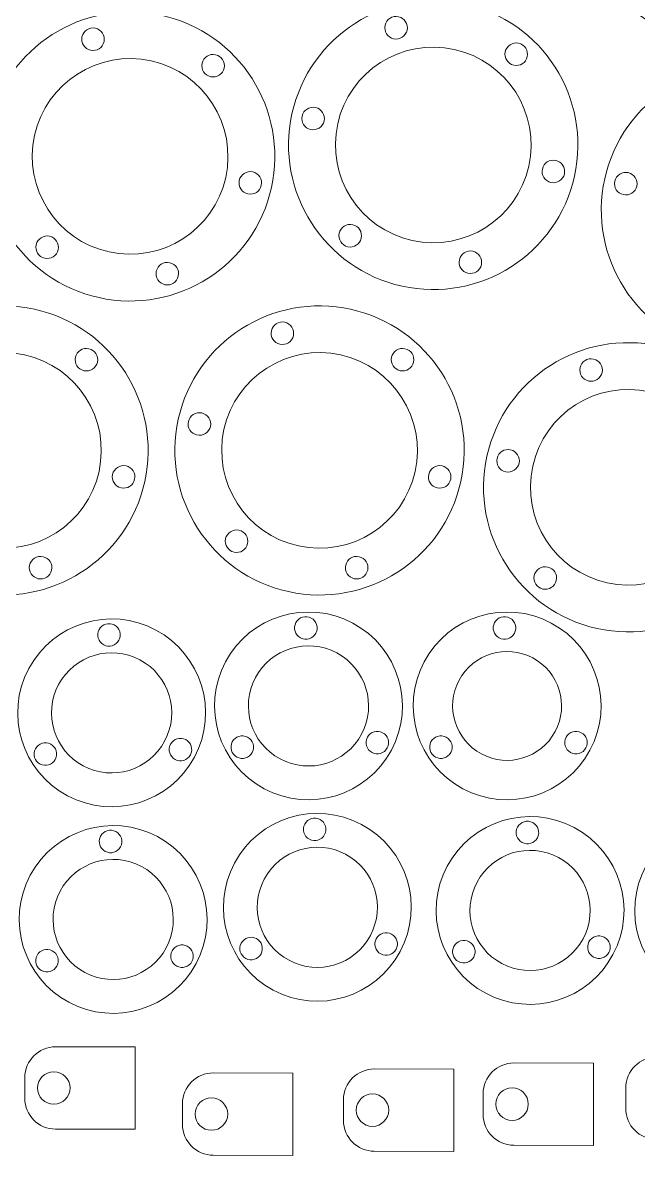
# Model space of a CAD drawing. Header units: millimetres. Extents: x -827 to 468, y -1652 to 1182.
# Drawn here: x -362.6 to -198.7, y -273.6 to 28 of the extents above; entities that cross this region are included whole.
import ezdxf

# ---------------------------------------------------------------- set-up
doc = ezdxf.new("R2010")
doc.units = ezdxf.units.MM
doc.header["$MEASUREMENT"] = 0
doc.layers.add('layer 1', color=7, linetype='Continuous')

msp = doc.modelspace()

# ---------------------------------------------------------------- linework, layer by layer
at = {"layer": 'layer 1', "color": 20, "lineweight": 20}
msp.add_open_spline([(108.1502, 204.8855), (112.9744, 204.0399), (117.1945, 201.7782), (120.4591, 198.603), (120.4591, 198.603), (124.1073, 195.0546), (129.5931, 196.5891), (132.7406, 199.2505), (132.7406, 199.2505), (135.9165, 201.936), (137.4535, 205.2047), (132.9721, 210.3693), (132.9721, 210.3693), (127.7232, 216.4186), (120.8748, 219.7215), (112.5802, 221.1534), (112.5802, 221.1534), (112.0428, 221.2462), (111.3683, 221.2943), (110.8044, 221.3218), (110.8044, 221.3218), (110.8044, 221.3218), (39.4793, 224.7882), (39.4793, 224.7882), (39.4793, 224.7882), (39.4793, 224.7882), (8.3354, 217.546), (8.3354, 217.546), (8.3354, 217.546), (8.3354, 217.546), (-23.1665, 218.1376), (-23.1665, 218.1376), (-23.1665, 218.1376), (-31.2724, 208.3904), (-30.0578, 178.2407), (-29.7453, 170.6578), (-29.7453, 170.6578), (-27.7313, 121.7825), (-52.5495, 68.3071), (-107.1153, 66.0431), (-107.1153, 66.0431), (-113.9093, 65.7613), (-146.5348, 64.4901), (-153.6885, 65.1336), (-153.6885, 65.1336), (-182.1094, 67.6905), (-205.0652, 91.0378), (-214.84, 119.0054), (-214.84, 119.0054), (-217.7587, 127.3567), (-219.5023, 136.12), (-219.8651, 144.8648), (-219.8651, 144.8648), (-220.2871, 155.0341), (-221.418, 170.1049), (-222.8444, 182.7558), (-222.8444, 182.7558), (-223.9504, 192.5668), (-224.9189, 200.0917), (-227.8808, 208.0324), (-227.8808, 208.0324), (-230.6014, 215.3263), (-234.3359, 221.2116), (-239.5075, 224.5498), (-239.5075, 224.5498), (-239.5075, 224.5498), (-292.5192, 226.9323), (-292.5192, 226.9323), (-292.5192, 226.9323), (-292.5192, 226.9323), (-292.3887, 229.8633), (-292.3887, 229.8633), (-292.3887, 229.8633), (-292.3887, 229.8633), (-305.0887, 230.5506), (-305.0887, 230.5506), (-305.0887, 230.5506), (-311.9011, 230.9192), (-322.6283, 232.378), (-334.1747, 232.0192), (-334.1747, 232.0192), (-334.1747, 232.0192), (-334.1815, 232.0174), (-334.1815, 232.0174), (-334.1815, 232.0174), (-343.6199, 231.8856), (-352.5797, 226.3891), (-356.6789, 217.2023), (-356.6789, 217.2023), (-357.2882, 215.8366), (-357.7648, 214.4453), (-358.1147, 213.043), (-358.1147, 213.043), (-358.1708, 212.8439), (-358.2203, 212.6368), (-358.2623, 212.4201), (-358.2623, 212.4201), (-358.2623, 212.4201), (-358.2634, 212.414), (-358.2634, 212.414), (-358.2634, 212.414), (-358.5401, 211.1677), (-358.7177, 209.9144), (-358.8002, 208.664), (-358.8002, 208.664), (-360.924, 187.2712), (-349.4373, 159.7583), (-363.8552, 147.1119), (-363.8552, 147.1119), (-363.8552, 147.1119), (-365.0964, 146.0965), (-365.0964, 146.0965), (-365.0964, 146.0965), (-365.0964, 146.0965), (-404.4588, 110.1724), (-404.4588, 110.1724), (-404.4588, 110.1724), (-410.0218, 105.6351), (-419.9582, 105.3357), (-431.9793, 104.0606), (-431.9793, 104.0606), (-450.3509, 102.1118), (-496.5233, 100.6426), (-507.3167, 100.3379), (-507.3167, 100.3379), (-507.3167, 100.3379), (-571.2589, 98.5069), (-571.2589, 98.5069), (-571.2589, 98.5069), (-574.538, 98.4112), (-578.034, 97.9195), (-581.8472, 96.8748), (-581.8472, 96.8748), (-581.8472, 96.8748), (-596.7667, 92.3908), (-596.7667, 92.3908), (-596.7667, 92.3908), (-596.7667, 92.3908), (-618.1668, 89.3005), (-618.1668, 89.3005), (-618.1668, 89.3005), (-619.755, 88.9302), (-621.2723, 88.6729), (-622.7392, 88.1458), (-622.7392, 88.1458), (-627.8869, 86.2956), (-631.744, 83.4376), (-634.723, 79.3291), (-634.723, 79.3291), (-637.7183, 75.1981), (-639.8211, 69.8028), (-639.5406, 63.0443), (-639.5406, 63.0443), (-639.2317, 55.5972), (-635.1464, 48.0491), (-628.478, 43.7306), (-628.478, 43.7306), (-625.8671, 42.0399), (-622.3651, 40.5349), (-619.1146, 39.9234), (-619.1146, 39.9234), (-616.356, 39.4045), (-613.8469, 39.2889), (-611.0711, 39.7597), (-611.0711, 39.7597), (-601.1747, 40.9713), (-591.2163, 34.6305), (-582.5706, 28.4756), (-582.5706, 28.4756), (-577.5729, 24.9177), (-573.9003, 20.4579), (-570.045, 18.5189), (-570.045, 18.5189), (-568.4141, 17.6986), (-566.0221, 18.1204), (-564.6631, 17.9704), (-564.6631, 17.9704), (-564.6631, 17.9704), (-506.0511, 20.4042), (-506.0511, 20.4042), (-506.0511, 20.4042), (-502.8283, 20.6652), (-500.0811, 21.4146), (-497.7546, 24.6233), (-497.7546, 24.6233), (-497.7546, 24.6233), (-494.716, 28.2754), (-494.716, 28.2754), (-494.716, 28.2754), (-492.1934, 31.3354), (-489.1708, 32.0999), (-485.7535, 32.2171), (-485.7535, 32.2171), (-485.7535, 32.2171), (-484.8618, 32.2541), (-484.8618, 32.2541), (-484.8618, 32.2541), (-484.8618, 32.2541), (-484.9749, 34.9803), (-484.9749, 34.9803), (-484.9749, 34.9803), (-484.9749, 34.9803), (-464.9921, 35.8094), (-464.9921, 35.8094), (-464.9921, 35.8094), (-464.9921, 35.8094), (-464.879, 33.0839), (-464.879, 33.0839), (-464.879, 33.0839), (-464.879, 33.0839), (-429.9091, 34.5361), (-429.9091, 34.5361), (-429.9091, 34.5361), (-429.9091, 34.5361), (-430.0222, 37.2603), (-430.0222, 37.2603), (-430.0222, 37.2603), (-430.0222, 37.2603), (-410.0394, 38.0894), (-410.0394, 38.0894), (-410.0394, 38.0894), (-410.0394, 38.0894), (-409.9264, 35.3659), (-409.9264, 35.3659), (-409.9264, 35.3659), (-409.9264, 35.3659), (-408.5463, 35.4231), (-408.5463, 35.4231), (-408.5463, 35.4231), (-408.5463, 35.4231), (-386.0679, 36.3868), (-386.0679, 36.3868), (-386.0679, 36.3868), (-383.9508, 36.4677), (-382.0659, 37.2668), (-380.4551, 38.9156), (-380.4551, 38.9156), (-380.4551, 38.9156), (-340.83, 79.7773), (-340.83, 79.7773), (-340.83, 79.7773), (-336.4807, 83.9626), (-333.6498, 87.7663), (-327.1608, 87.9771), (-327.1608, 87.9771), (-327.1608, 87.9771), (-292.7669, 89.4041), (-292.7669, 89.4041), (-292.7669, 89.4041), (-289.3707, 89.659), (-283.6791, 88.8603), (-277.9563, 84.9186), (-277.9563, 84.9186), (-277.9563, 84.9186), (-185.9412, 21.5381), (-185.9412, 21.5381), (-185.9412, 21.5381), (-185.9412, 21.5381), (-184.6544, 21.5961), (-184.6544, 21.5961), (-184.6544, 21.5961), (-184.6544, 21.5961), (-184.7817, 24.6638), (-184.7817, 24.6638), (-184.7817, 24.6638), (-184.7817, 24.6638), (-164.7989, 25.4929), (-164.7989, 25.4929), (-164.7989, 25.4929), (-164.7989, 25.4929), (-164.6745, 22.4967), (-164.6745, 22.4967), (-164.6745, 22.4967), (-164.6745, 22.4967), (-129.7098, 24.0728), (-129.7098, 24.0728), (-129.7098, 24.0728), (-129.7098, 24.0728), (-129.8289, 26.9438), (-129.8289, 26.9438), (-129.8289, 26.9438), (-129.8289, 26.9438), (-109.8461, 27.7729), (-109.8461, 27.7729), (-109.8461, 27.7729), (-109.8461, 27.7729), (-109.73, 24.9734), (-109.73, 24.9734), (-109.73, 24.9734), (-109.73, 24.9734), (-69.3175, 27.3105), (-69.3175, 27.3105), (-69.3175, 27.3105), (-63.9083, 27.5955), (-56.573, 30.142), (-52.9687, 33.8098), (-52.9687, 33.8098), (-27.8924, 59.3269), (-30.6069, 76.9535), (-16.0458, 89.77), (-16.0458, 89.77), (14.7435, 116.8705), (30.814, 102.037), (88.4737, 130.8253), (88.4737, 130.8253), (96.5182, 135.2102), (109.1877, 139.124), (117.5505, 145.1598), (117.5505, 145.1598), (122.125, 148.4614), (128.6562, 149.8544), (124.6733, 156.7633), (124.6733, 156.7633), (122.6104, 160.3413), (120.2821, 163.2456), (113.6737, 160.287), (113.6737, 160.287), (109.5418, 158.437), (104.8318, 157.7587), (100.0366, 158.5992), (100.0366, 158.5992), (87.255, 160.8396), (78.7097, 173.0176), (80.9502, 185.7991), (80.9502, 185.7991), (83.1907, 198.5808), (95.3686, 207.126), (108.1502, 204.8855)], degree=3, knots=[0, 0, 0, 0, 0.01204819, 0.01204819, 0.01204819, 0.01204819, 0.02409639, 0.02409639, 0.02409639, 0.02409639, 0.03614458, 0.03614458, 0.03614458, 0.03614458, 0.04819277, 0.04819277, 0.04819277, 0.04819277, 0.06024096, 0.06024096, 0.06024096, 0.06024096, 0.07228916, 0.07228916, 0.07228916, 0.07228916, 0.08433735, 0.08433735, 0.08433735, 0.08433735, 0.09638554, 0.09638554, 0.09638554, 0.09638554, 0.10843373, 0.10843373, 0.10843373, 0.10843373, 0.12048193, 0.12048193, 0.12048193, 0.12048193, 0.13253012, 0.13253012, 0.13253012, 0.13253012, 0.14457831, 0.14457831, 0.14457831, 0.14457831, 0.15662651, 0.15662651, 0.15662651, 0.15662651, 0.1686747, 0.1686747, 0.1686747, 0.1686747, 0.18072289, 0.18072289, 0.18072289, 0.18072289, 0.19277108, 0.19277108, 0.19277108, 0.19277108, 0.20481928, 0.20481928, 0.20481928, 0.20481928, 0.21686747, 0.21686747, 0.21686747, 0.21686747, 0.22891566, 0.22891566, 0.22891566, 0.22891566, 0.24096386, 0.24096386, 0.24096386, 0.24096386, 0.25301205, 0.25301205, 0.25301205, 0.25301205, 0.26506024, 0.26506024, 0.26506024, 0.26506024, 0.27710843, 0.27710843, 0.27710843, 0.27710843, 0.28915663, 0.28915663, 0.28915663, 0.28915663, 0.30120482, 0.30120482, 0.30120482, 0.30120482, 0.31325301, 0.31325301, 0.31325301, 0.31325301, 0.3253012, 0.3253012, 0.3253012, 0.3253012, 0.3373494, 0.3373494, 0.3373494, 0.3373494, 0.34939759, 0.34939759, 0.34939759, 0.34939759, 0.36144578, 0.36144578, 0.36144578, 0.36144578, 0.37349398, 0.37349398, 0.37349398, 0.37349398, 0.38554217, 0.38554217, 0.38554217, 0.38554217, 0.39759036, 0.39759036, 0.39759036, 0.39759036, 0.40963855, 0.40963855, 0.40963855, 0.40963855, 0.42168675, 0.42168675, 0.42168675, 0.42168675, 0.43373494, 0.43373494, 0.43373494, 0.43373494, 0.44578313, 0.44578313, 0.44578313, 0.44578313, 0.45783133, 0.45783133, 0.45783133, 0.45783133, 0.46987952, 0.46987952, 0.46987952, 0.46987952, 0.48192771, 0.48192771, 0.48192771, 0.48192771, 0.4939759, 0.4939759, 0.4939759, 0.4939759, 0.5060241, 0.5060241, 0.5060241, 0.5060241, 0.51807229, 0.51807229, 0.51807229, 0.51807229, 0.53012048, 0.53012048, 0.53012048, 0.53012048, 0.54216867, 0.54216867, 0.54216867, 0.54216867, 0.55421687, 0.55421687, 0.55421687, 0.55421687, 0.56626506, 0.56626506, 0.56626506, 0.56626506, 0.57831325, 0.57831325, 0.57831325, 0.57831325, 0.59036145, 0.59036145, 0.59036145, 0.59036145, 0.60240964, 0.60240964, 0.60240964, 0.60240964, 0.61445783, 0.61445783, 0.61445783, 0.61445783, 0.62650602, 0.62650602, 0.62650602, 0.62650602, 0.63855422, 0.63855422, 0.63855422, 0.63855422, 0.65060241, 0.65060241, 0.65060241, 0.65060241, 0.6626506, 0.6626506, 0.6626506, 0.6626506, 0.6746988, 0.6746988, 0.6746988, 0.6746988, 0.68674699, 0.68674699, 0.68674699, 0.68674699, 0.69879518, 0.69879518, 0.69879518, 0.69879518, 0.71084337, 0.71084337, 0.71084337, 0.71084337, 0.72289157, 0.72289157, 0.72289157, 0.72289157, 0.73493976, 0.73493976, 0.73493976, 0.73493976, 0.74698795, 0.74698795, 0.74698795, 0.74698795, 0.75903614, 0.75903614, 0.75903614, 0.75903614, 0.77108434, 0.77108434, 0.77108434, 0.77108434, 0.78313253, 0.78313253, 0.78313253, 0.78313253, 0.79518072, 0.79518072, 0.79518072, 0.79518072, 0.80722892, 0.80722892, 0.80722892, 0.80722892, 0.81927711, 0.81927711, 0.81927711, 0.81927711, 0.8313253, 0.8313253, 0.8313253, 0.8313253, 0.84337349, 0.84337349, 0.84337349, 0.84337349, 0.85542169, 0.85542169, 0.85542169, 0.85542169, 0.86746988, 0.86746988, 0.86746988, 0.86746988, 0.87951807, 0.87951807, 0.87951807, 0.87951807, 0.89156627, 0.89156627, 0.89156627, 0.89156627, 0.90361446, 0.90361446, 0.90361446, 0.90361446, 0.91566265, 0.91566265, 0.91566265, 0.91566265, 0.92771084, 0.92771084, 0.92771084, 0.92771084, 0.93975904, 0.93975904, 0.93975904, 0.93975904, 0.95180723, 0.95180723, 0.95180723, 0.95180723, 0.96385542, 0.96385542, 0.96385542, 0.96385542, 0.97590361, 0.97590361, 0.97590361, 0.97590361, 1, 1, 1, 1], dxfattribs=at)
at = {"layer": 'layer 1', "color": 242, "lineweight": 20}
for points in [[(-244.9765, 33.0686), (-224.2117, 28.4931), (-211.0877, 7.9506), (-215.6633, -12.8142), (-215.6633, -12.8142), (-220.2388, -33.579), (-240.7813, -46.703), (-261.5461, -42.1274), (-261.5461, -42.1274), (-282.3109, -37.5519), (-295.4349, -17.0094), (-290.8593, 3.7554), (-290.8593, 3.7554), (-286.2838, 24.5202), (-265.7413, 37.6442), (-244.9765, 33.0686)], [(-325.6551, 30.0144), (-304.8903, 25.4389), (-291.7663, 4.8964), (-296.3419, -15.8684), (-296.3419, -15.8684), (-300.9174, -36.6332), (-321.4599, -49.7572), (-342.2247, -45.1816), (-342.2247, -45.1816), (-362.9895, -40.6061), (-376.1135, -20.0636), (-371.5379, 0.7012), (-371.5379, 0.7012), (-366.9624, 21.466), (-346.4199, 34.59), (-325.6551, 30.0144)], [(-262.5036, 29.6191), (-260.8857, 29.2625), (-259.863, 27.6618), (-260.2195, 26.0438), (-260.2195, 26.0438), (-260.576, 24.4258), (-262.1768, 23.4031), (-263.7948, 23.7596), (-263.7948, 23.7596), (-265.4128, 24.1162), (-266.4354, 25.7169), (-266.0789, 27.3349), (-266.0789, 27.3349), (-265.7224, 28.9529), (-264.1216, 29.9756), (-262.5036, 29.6191)], [(-343.1822, 26.5649), (-341.5643, 26.2083), (-340.5416, 24.6076), (-340.8981, 22.9896), (-340.8981, 22.9896), (-341.2546, 21.3716), (-342.8554, 20.3489), (-344.4734, 20.7054), (-344.4734, 20.7054), (-346.0914, 21.062), (-347.114, 22.6627), (-346.7575, 24.2807), (-346.7575, 24.2807), (-346.401, 25.8987), (-344.8002, 26.9214), (-343.1822, 26.5649)], [(-247.6569, 20.9048), (-233.61, 17.8095), (-224.7318, 3.9131), (-227.8271, -10.1338), (-227.8271, -10.1338), (-230.9224, -24.1807), (-244.8188, -33.0589), (-258.8657, -29.9636), (-258.8657, -29.9636), (-272.9126, -26.8683), (-281.7908, -12.9719), (-278.6955, 1.075), (-278.6955, 1.075), (-275.6002, 15.1219), (-261.7038, 24.0001), (-247.6569, 20.9048)], [(-230.5225, 22.572), (-228.9045, 22.2154), (-227.8818, 20.6147), (-228.2383, 18.9967), (-228.2383, 18.9967), (-228.5948, 17.3787), (-230.1956, 16.356), (-231.8136, 16.7125), (-231.8136, 16.7125), (-233.4316, 17.0691), (-234.4543, 18.6698), (-234.0977, 20.2878), (-234.0977, 20.2878), (-233.7412, 21.9058), (-232.1404, 22.9285), (-230.5225, 22.572)], [(-328.3355, 17.8506), (-314.2886, 14.7553), (-305.4104, 0.8589), (-308.5057, -13.188), (-308.5057, -13.188), (-311.601, -27.2349), (-325.4974, -36.1131), (-339.5443, -33.0178), (-339.5443, -33.0178), (-353.5912, -29.9225), (-362.4694, -16.0261), (-359.3741, -1.9792), (-359.3741, -1.9792), (-356.2788, 12.0677), (-342.3824, 20.9459), (-328.3355, 17.8506)], [(-311.2011, 19.5178), (-309.5831, 19.1612), (-308.5604, 17.5605), (-308.9169, 15.9425), (-308.9169, 15.9425), (-309.2734, 14.3245), (-310.8742, 13.3018), (-312.4922, 13.6583), (-312.4922, 13.6583), (-314.1102, 14.0149), (-315.1329, 15.6156), (-314.7763, 17.2336), (-314.7763, 17.2336), (-314.4198, 18.8516), (-312.819, 19.8743), (-311.2011, 19.5178)], [(-161.7367, 15.7269), (-140.9719, 11.1514), (-127.8479, -9.3911), (-132.4235, -30.1559), (-132.4235, -30.1559), (-136.999, -50.9207), (-157.5415, -64.0447), (-178.3063, -59.4691), (-178.3063, -59.4691), (-199.0711, -54.8936), (-212.1951, -34.3511), (-207.6195, -13.5863), (-207.6195, -13.5863), (-203.044, 7.1785), (-182.5015, 20.3025), (-161.7367, 15.7269)], [(-284.5948, 5.447), (-282.9768, 5.0904), (-281.9541, 3.4897), (-282.3106, 1.8717), (-282.3106, 1.8717), (-282.6671, 0.2537), (-284.2679, -0.769), (-285.8859, -0.4125), (-285.8859, -0.4125), (-287.5039, -0.056), (-288.5266, 1.5448), (-288.17, 3.1628), (-288.17, 3.1628), (-287.8135, 4.7808), (-286.2127, 5.8035), (-284.5948, 5.447)], [(-220.6367, -8.6463), (-219.0187, -9.0028), (-217.996, -10.6036), (-218.3526, -12.2216), (-218.3526, -12.2216), (-218.7091, -13.8396), (-220.3099, -14.8623), (-221.9278, -14.5058), (-221.9278, -14.5058), (-223.5458, -14.1492), (-224.5685, -12.5485), (-224.212, -10.9305), (-224.212, -10.9305), (-223.8555, -9.3125), (-222.2547, -8.2898), (-220.6367, -8.6463)], [(-301.3153, -11.7005), (-299.6973, -12.057), (-298.6746, -13.6578), (-299.0312, -15.2758), (-299.0312, -15.2758), (-299.3877, -16.8938), (-300.9885, -17.9165), (-302.6064, -17.56), (-302.6064, -17.56), (-304.2244, -17.2034), (-305.2471, -15.6027), (-304.8906, -13.9847), (-304.8906, -13.9847), (-304.5341, -12.3667), (-302.9333, -11.344), (-301.3153, -11.7005)], [(-201.355, -11.8947), (-199.737, -12.2513), (-198.7143, -13.852), (-199.0708, -15.47), (-199.0708, -15.47), (-199.4273, -17.088), (-201.0281, -18.1107), (-202.6461, -17.7542), (-202.6461, -17.7542), (-204.2641, -17.3977), (-205.2868, -15.7969), (-204.9302, -14.1789), (-204.9302, -14.1789), (-204.5737, -12.5609), (-202.9729, -11.5382), (-201.355, -11.8947)], [(-274.7069, -25.7718), (-273.0889, -26.1283), (-272.0662, -27.7291), (-272.4227, -29.3471), (-272.4227, -29.3471), (-272.7792, -30.9651), (-274.38, -31.9878), (-275.998, -31.6312), (-275.998, -31.6312), (-277.616, -31.2747), (-278.6387, -29.6739), (-278.2821, -28.056), (-278.2821, -28.056), (-277.9256, -26.438), (-276.3248, -25.4153), (-274.7069, -25.7718)], [(-355.3855, -28.826), (-353.7675, -29.1825), (-352.7448, -30.7833), (-353.1013, -32.4013), (-353.1013, -32.4013), (-353.4578, -34.0193), (-355.0586, -35.042), (-356.6766, -34.6854), (-356.6766, -34.6854), (-358.2946, -34.3289), (-359.3173, -32.7281), (-358.9607, -31.1102), (-358.9607, -31.1102), (-358.6042, -29.4922), (-357.0034, -28.4695), (-355.3855, -28.826)], [(-242.7278, -32.8184), (-241.1098, -33.175), (-240.0872, -34.7757), (-240.4437, -36.3937), (-240.4437, -36.3937), (-240.8002, -38.0117), (-242.401, -39.0344), (-244.019, -38.6779), (-244.019, -38.6779), (-245.6369, -38.3213), (-246.6596, -36.7206), (-246.3031, -35.1026), (-246.3031, -35.1026), (-245.9466, -33.4846), (-244.3458, -32.4619), (-242.7278, -32.8184)], [(-323.4064, -35.8726), (-321.7884, -36.2292), (-320.7658, -37.8299), (-321.1223, -39.4479), (-321.1223, -39.4479), (-321.4788, -41.0659), (-323.0796, -42.0886), (-324.6976, -41.7321), (-324.6976, -41.7321), (-326.3155, -41.3755), (-327.3382, -39.7748), (-326.9817, -38.1568), (-326.9817, -38.1568), (-326.6252, -36.5388), (-325.0244, -35.5161), (-323.4064, -35.8726)], [(-359.3794, -48.2773), (-338.6146, -52.8528), (-325.4906, -73.3953), (-330.0662, -94.1601), (-330.0662, -94.1601), (-334.6417, -114.9249), (-355.1842, -128.0489), (-375.949, -123.4733), (-375.949, -123.4733), (-396.7138, -118.8978), (-409.8378, -98.3553), (-405.2622, -77.5905), (-405.2622, -77.5905), (-400.6867, -56.8257), (-380.1442, -43.7017), (-359.3794, -48.2773)], [(-275.2419, -48.2775), (-254.4771, -52.853), (-241.3531, -73.3955), (-245.9287, -94.1603), (-245.9287, -94.1603), (-250.5042, -114.9251), (-271.0467, -128.0491), (-291.8115, -123.4735), (-291.8115, -123.4735), (-312.5763, -118.898), (-325.7003, -98.3555), (-321.1247, -77.5907), (-321.1247, -77.5907), (-316.5492, -56.8259), (-296.0067, -43.7019), (-275.2419, -48.2775)], [(-292.769, -51.727), (-291.1511, -52.0836), (-290.1284, -53.6843), (-290.4849, -55.3023), (-290.4849, -55.3023), (-290.8414, -56.9203), (-292.4422, -57.943), (-294.0602, -57.5865), (-294.0602, -57.5865), (-295.6782, -57.2299), (-296.7008, -55.6292), (-296.3443, -54.0112), (-296.3443, -54.0112), (-295.9878, -52.3932), (-294.387, -51.3705), (-292.769, -51.727)], [(-193.0686, -58.0858), (-172.3038, -62.6613), (-159.1798, -83.2038), (-163.7554, -103.9686), (-163.7554, -103.9686), (-168.3309, -124.7334), (-188.8734, -137.8574), (-209.6382, -133.2818), (-209.6382, -133.2818), (-230.403, -128.7063), (-243.527, -108.1638), (-238.9514, -87.399), (-238.9514, -87.399), (-234.3759, -66.6342), (-213.8334, -53.5102), (-193.0686, -58.0858)], [(-362.0598, -60.4411), (-348.0129, -63.5364), (-339.1347, -77.4328), (-342.23, -91.4797), (-342.23, -91.4797), (-345.3253, -105.5266), (-359.2217, -114.4048), (-373.2686, -111.3095), (-373.2686, -111.3095), (-387.3155, -108.2142), (-396.1937, -94.3178), (-393.0984, -80.2709), (-393.0984, -80.2709), (-390.0031, -66.224), (-376.1067, -57.3458), (-362.0598, -60.4411)], [(-344.9254, -58.7739), (-343.3074, -59.1305), (-342.2847, -60.7312), (-342.6412, -62.3492), (-342.6412, -62.3492), (-342.9977, -63.9672), (-344.5985, -64.9899), (-346.2165, -64.6334), (-346.2165, -64.6334), (-347.8345, -64.2768), (-348.8572, -62.6761), (-348.5006, -61.0581), (-348.5006, -61.0581), (-348.1441, -59.4401), (-346.5433, -58.4174), (-344.9254, -58.7739)], [(-277.9223, -60.4413), (-263.8754, -63.5366), (-254.9972, -77.433), (-258.0925, -91.4799), (-258.0925, -91.4799), (-261.1878, -105.5268), (-275.0842, -114.405), (-289.1311, -111.3097), (-289.1311, -111.3097), (-303.178, -108.2144), (-312.0562, -94.318), (-308.9609, -80.2711), (-308.9609, -80.2711), (-305.8656, -66.2242), (-291.9692, -57.346), (-277.9223, -60.4413)], [(-260.7879, -58.7741), (-259.1699, -59.1307), (-258.1472, -60.7314), (-258.5037, -62.3494), (-258.5037, -62.3494), (-258.8602, -63.9674), (-260.461, -64.9901), (-262.079, -64.6336), (-262.079, -64.6336), (-263.697, -64.277), (-264.7197, -62.6763), (-264.3631, -61.0583), (-264.3631, -61.0583), (-264.0066, -59.4403), (-262.4058, -58.4176), (-260.7879, -58.7741)], [(-210.5957, -61.5353), (-208.9778, -61.8919), (-207.9551, -63.4926), (-208.3116, -65.1106), (-208.3116, -65.1106), (-208.6681, -66.7286), (-210.2689, -67.7513), (-211.8869, -67.3948), (-211.8869, -67.3948), (-213.5049, -67.0382), (-214.5275, -65.4375), (-214.171, -63.8195), (-214.171, -63.8195), (-213.8145, -62.2015), (-212.2137, -61.1788), (-210.5957, -61.5353)], [(-195.749, -70.2496), (-181.7021, -73.3449), (-172.8239, -87.2413), (-175.9192, -101.2882), (-175.9192, -101.2882), (-179.0145, -115.3351), (-192.9109, -124.2133), (-206.9578, -121.118), (-206.9578, -121.118), (-221.0047, -118.0227), (-229.8829, -104.1263), (-226.7876, -90.0794), (-226.7876, -90.0794), (-223.6923, -76.0325), (-209.7959, -67.1543), (-195.749, -70.2496)], [(-314.8602, -75.8991), (-313.2422, -76.2557), (-312.2195, -77.8564), (-312.576, -79.4744), (-312.576, -79.4744), (-312.9325, -81.0924), (-314.5333, -82.1151), (-316.1513, -81.7586), (-316.1513, -81.7586), (-317.7693, -81.4021), (-318.792, -79.8013), (-318.4354, -78.1833), (-318.4354, -78.1833), (-318.0789, -76.5653), (-316.4781, -75.5426), (-314.8602, -75.8991)], [(-232.6869, -85.7074), (-231.0689, -86.064), (-230.0462, -87.6647), (-230.4027, -89.2827), (-230.4027, -89.2827), (-230.7592, -90.9007), (-232.36, -91.9234), (-233.978, -91.5669), (-233.978, -91.5669), (-235.596, -91.2104), (-236.6187, -89.6096), (-236.2621, -87.9916), (-236.2621, -87.9916), (-235.9056, -86.3736), (-234.3048, -85.3509), (-232.6869, -85.7074)], [(-335.0396, -89.9922), (-333.4216, -90.3487), (-332.3989, -91.9495), (-332.7555, -93.5675), (-332.7555, -93.5675), (-333.112, -95.1855), (-334.7128, -96.2082), (-336.3307, -95.8517), (-336.3307, -95.8517), (-337.9487, -95.4951), (-338.9714, -93.8944), (-338.6149, -92.2764), (-338.6149, -92.2764), (-338.2584, -90.6584), (-336.6576, -89.6357), (-335.0396, -89.9922)], [(-250.9021, -89.9924), (-249.2841, -90.3489), (-248.2614, -91.9497), (-248.618, -93.5677), (-248.618, -93.5677), (-248.9745, -95.1857), (-250.5753, -96.2084), (-252.1932, -95.8519), (-252.1932, -95.8519), (-253.8112, -95.4953), (-254.8339, -93.8946), (-254.4774, -92.2766), (-254.4774, -92.2766), (-254.1209, -90.6586), (-252.5201, -89.6359), (-250.9021, -89.9924)], [(-304.9723, -107.1179), (-303.3543, -107.4744), (-302.3316, -109.0752), (-302.6881, -110.6932), (-302.6881, -110.6932), (-303.0446, -112.3112), (-304.6454, -113.3339), (-306.2634, -112.9773), (-306.2634, -112.9773), (-307.8814, -112.6208), (-308.9041, -111.02), (-308.5475, -109.4021), (-308.5475, -109.4021), (-308.191, -107.7841), (-306.5902, -106.7614), (-304.9723, -107.1179)], [(-357.1307, -114.1643), (-355.5127, -114.5209), (-354.4901, -116.1216), (-354.8466, -117.7396), (-354.8466, -117.7396), (-355.2031, -119.3576), (-356.8039, -120.3803), (-358.4219, -120.0238), (-358.4219, -120.0238), (-360.0398, -119.6672), (-361.0625, -118.0665), (-360.706, -116.4485), (-360.706, -116.4485), (-360.3495, -114.8305), (-358.7487, -113.8078), (-357.1307, -114.1643)], [(-272.9932, -114.1645), (-271.3752, -114.5211), (-270.3526, -116.1218), (-270.7091, -117.7398), (-270.7091, -117.7398), (-271.0656, -119.3578), (-272.6664, -120.3805), (-274.2844, -120.024), (-274.2844, -120.024), (-275.9023, -119.6674), (-276.925, -118.0667), (-276.5685, -116.4487), (-276.5685, -116.4487), (-276.212, -114.8307), (-274.6112, -113.808), (-272.9932, -114.1645)], [(-222.799, -116.9262), (-221.181, -117.2827), (-220.1583, -118.8835), (-220.5148, -120.5015), (-220.5148, -120.5015), (-220.8713, -122.1195), (-222.4721, -123.1422), (-224.0901, -122.7856), (-224.0901, -122.7856), (-225.7081, -122.4291), (-226.7308, -120.8283), (-226.3742, -119.2104), (-226.3742, -119.2104), (-226.0177, -117.5924), (-224.4169, -116.5697), (-222.799, -116.9262)]]:
    msp.add_open_spline(points, degree=3, knots=[0, 0, 0, 0, 0.2, 0.2, 0.2, 0.2, 0.4, 0.4, 0.4, 0.4, 0.6, 0.6, 0.6, 0.6, 1, 1, 1, 1], dxfattribs=at)
at = {"layer": 'layer 1', "color": 250, "lineweight": 9}
for points in [[(-274.7035, -131.8468), (-262.5214, -138.3455), (-257.9141, -153.4892), (-264.4127, -165.6714), (-264.4127, -165.6714), (-270.9114, -177.8535), (-286.0551, -182.4608), (-298.2373, -175.9622), (-298.2373, -175.9622), (-310.4194, -169.4635), (-315.0267, -154.3198), (-308.5281, -142.1376), (-308.5281, -142.1376), (-302.0294, -129.9555), (-286.8857, -125.3482), (-274.7035, -131.8468)], [(-327.1079, -133.6989), (-314.9258, -140.1976), (-310.3185, -155.3413), (-316.8171, -167.5235), (-316.8171, -167.5235), (-323.3158, -179.7056), (-338.4595, -184.3129), (-350.6417, -177.8143), (-350.6417, -177.8143), (-362.8238, -171.3156), (-367.4311, -156.1719), (-360.9325, -143.9897), (-360.9325, -143.9897), (-354.4338, -131.8076), (-339.2901, -127.2003), (-327.1079, -133.6989)], [(-338.1599, -132.3508), (-336.698, -133.1307), (-336.1452, -134.9478), (-336.925, -136.4097), (-336.925, -136.4097), (-337.7049, -137.8716), (-339.522, -138.4245), (-340.984, -137.6446), (-340.984, -137.6446), (-342.446, -136.8647), (-342.9988, -135.0476), (-342.2189, -133.5857), (-342.2189, -133.5857), (-341.439, -132.1238), (-339.6219, -131.5709), (-338.1599, -132.3508)], [(-285.7555, -130.4987), (-284.2936, -131.2786), (-283.7408, -133.0957), (-284.5206, -134.5576), (-284.5206, -134.5576), (-285.3005, -136.0195), (-287.1176, -136.5724), (-288.5796, -135.7925), (-288.5796, -135.7925), (-290.0416, -135.0126), (-290.5944, -133.1955), (-289.8145, -131.7336), (-289.8145, -131.7336), (-289.0346, -130.2717), (-287.2175, -129.7188), (-285.7555, -130.4987)], [(-278.9396, -139.7876), (-271.143, -143.9467), (-268.1943, -153.6387), (-272.3535, -161.4353), (-272.3535, -161.4353), (-276.5126, -169.2319), (-286.2046, -172.1806), (-294.0012, -168.0214), (-294.0012, -168.0214), (-301.7978, -163.8623), (-304.7465, -154.1703), (-300.5873, -146.3737), (-300.5873, -146.3737), (-296.4282, -138.5771), (-286.7362, -135.6284), (-278.9396, -139.7876)], [(-331.344, -141.6397), (-323.5474, -145.7988), (-320.5987, -155.4908), (-324.7579, -163.2874), (-324.7579, -163.2874), (-328.917, -171.084), (-338.609, -174.0327), (-346.4056, -169.8735), (-346.4056, -169.8735), (-354.2022, -165.7144), (-357.1509, -156.0224), (-352.9917, -148.2258), (-352.9917, -148.2258), (-348.8326, -140.4292), (-339.1406, -137.4805), (-331.344, -141.6397)], [(-319.1373, -162.8856), (-317.6753, -163.6655), (-317.1225, -165.4826), (-317.9024, -166.9445), (-317.9024, -166.9445), (-318.6822, -168.4064), (-320.4993, -168.9593), (-321.9613, -168.1794), (-321.9613, -168.1794), (-323.4233, -167.3995), (-323.9761, -165.5824), (-323.1962, -164.1205), (-323.1962, -164.1205), (-322.4163, -162.6586), (-320.5992, -162.1057), (-319.1373, -162.8856)], [(-302.6867, -162.2406), (-301.2247, -163.0205), (-300.672, -164.8376), (-301.4518, -166.2995), (-301.4518, -166.2995), (-302.2317, -167.7614), (-304.0488, -168.3143), (-305.5108, -167.5344), (-305.5108, -167.5344), (-306.9728, -166.7545), (-307.5255, -164.9374), (-306.7457, -163.4755), (-306.7457, -163.4755), (-305.9658, -162.0136), (-304.1487, -161.4607), (-302.6867, -162.2406)], [(-266.7329, -161.0335), (-265.2709, -161.8134), (-264.7181, -163.6305), (-265.498, -165.0924), (-265.498, -165.0924), (-266.2778, -166.5543), (-268.0949, -167.1072), (-269.5569, -166.3273), (-269.5569, -166.3273), (-271.0189, -165.5474), (-271.5717, -163.7303), (-270.7918, -162.2684), (-270.7918, -162.2684), (-270.0119, -160.8065), (-268.1948, -160.2536), (-266.7329, -161.0335)], [(-355.0911, -164.0927), (-353.6291, -164.8726), (-353.0764, -166.6897), (-353.8562, -168.1516), (-353.8562, -168.1516), (-354.6361, -169.6135), (-356.4532, -170.1664), (-357.9152, -169.3865), (-357.9152, -169.3865), (-359.3772, -168.6066), (-359.9299, -166.7895), (-359.1501, -165.3276), (-359.1501, -165.3276), (-358.3702, -163.8657), (-356.5531, -163.3128), (-355.0911, -164.0927)], [(-272.3484, -185.4802), (-260.1663, -191.9789), (-255.559, -207.1226), (-262.0576, -219.3048), (-262.0576, -219.3048), (-268.5563, -231.4869), (-283.7, -236.0942), (-295.8822, -229.5956), (-295.8822, -229.5956), (-308.0643, -223.0969), (-312.6716, -207.9532), (-306.173, -195.771), (-306.173, -195.771), (-299.6743, -183.5889), (-284.5306, -178.9816), (-272.3484, -185.4802)], [(-215.7191, -186.324), (-203.537, -192.8227), (-198.9297, -207.9664), (-205.4283, -220.1486), (-205.4283, -220.1486), (-211.927, -232.3307), (-227.0707, -236.938), (-239.2529, -230.4394), (-239.2529, -230.4394), (-251.435, -223.9407), (-256.0423, -208.797), (-249.5437, -196.6148), (-249.5437, -196.6148), (-243.045, -184.4327), (-227.9013, -179.8254), (-215.7191, -186.324)], [(-326.6916, -188.7204), (-314.5095, -195.2191), (-309.9022, -210.3628), (-316.4008, -222.545), (-316.4008, -222.545), (-322.8995, -234.7271), (-338.0432, -239.3344), (-350.2254, -232.8358), (-350.2254, -232.8358), (-362.4075, -226.3371), (-367.0148, -211.1934), (-360.5162, -199.0112), (-360.5162, -199.0112), (-354.0175, -186.8291), (-338.8738, -182.2218), (-326.6916, -188.7204)], [(-283.4004, -184.1321), (-281.9385, -184.912), (-281.3857, -186.7291), (-282.1655, -188.191), (-282.1655, -188.191), (-282.9454, -189.6529), (-284.7625, -190.2058), (-286.2245, -189.4259), (-286.2245, -189.4259), (-287.6865, -188.646), (-288.2393, -186.8289), (-287.4594, -185.367), (-287.4594, -185.367), (-286.6795, -183.9051), (-284.8624, -183.3522), (-283.4004, -184.1321)], [(-337.7436, -187.3723), (-336.2817, -188.1522), (-335.7289, -189.9693), (-336.5087, -191.4312), (-336.5087, -191.4312), (-337.2886, -192.8931), (-339.1057, -193.446), (-340.5677, -192.6661), (-340.5677, -192.6661), (-342.0297, -191.8862), (-342.5825, -190.0691), (-341.8026, -188.6072), (-341.8026, -188.6072), (-341.0227, -187.1453), (-339.2056, -186.5924), (-337.7436, -187.3723)], [(-226.7711, -184.9759), (-225.3092, -185.7558), (-224.7564, -187.5729), (-225.5362, -189.0348), (-225.5362, -189.0348), (-226.3161, -190.4967), (-228.1332, -191.0496), (-229.5952, -190.2697), (-229.5952, -190.2697), (-231.0572, -189.4898), (-231.61, -187.6727), (-230.8301, -186.2108), (-230.8301, -186.2108), (-230.0502, -184.7489), (-228.2331, -184.196), (-226.7711, -184.9759)], [(-276.5845, -193.421), (-268.7879, -197.5801), (-265.8392, -207.2721), (-269.9984, -215.0687), (-269.9984, -215.0687), (-274.1575, -222.8653), (-283.8495, -225.814), (-291.6461, -221.6548), (-291.6461, -221.6548), (-299.4427, -217.4957), (-302.3914, -207.8037), (-298.2322, -200.0071), (-298.2322, -200.0071), (-294.0731, -192.2105), (-284.3811, -189.2618), (-276.5845, -193.421)], [(-330.9277, -196.6612), (-323.1311, -200.8203), (-320.1824, -210.5123), (-324.3416, -218.3089), (-324.3416, -218.3089), (-328.5007, -226.1055), (-338.1927, -229.0542), (-345.9893, -224.895), (-345.9893, -224.895), (-353.7859, -220.7359), (-356.7346, -211.0439), (-352.5754, -203.2473), (-352.5754, -203.2473), (-348.4163, -195.4507), (-338.7243, -192.502), (-330.9277, -196.6612)], [(-219.9552, -194.2648), (-212.1586, -198.4239), (-209.2099, -208.1159), (-213.3691, -215.9125), (-213.3691, -215.9125), (-217.5282, -223.7091), (-227.2202, -226.6578), (-235.0168, -222.4986), (-235.0168, -222.4986), (-242.8134, -218.3395), (-245.7621, -208.6475), (-241.6029, -200.8509), (-241.6029, -200.8509), (-237.4438, -193.0543), (-227.7518, -190.1056), (-219.9552, -194.2648)], [(-264.3778, -214.6669), (-262.9158, -215.4468), (-262.363, -217.2639), (-263.1429, -218.7258), (-263.1429, -218.7258), (-263.9227, -220.1877), (-265.7398, -220.7406), (-267.2018, -219.9607), (-267.2018, -219.9607), (-268.6638, -219.1808), (-269.2166, -217.3637), (-268.4367, -215.9018), (-268.4367, -215.9018), (-267.6568, -214.4399), (-265.8397, -213.887), (-264.3778, -214.6669)], [(-318.721, -217.9071), (-317.259, -218.687), (-316.7062, -220.5041), (-317.4861, -221.966), (-317.4861, -221.966), (-318.2659, -223.4279), (-320.083, -223.9808), (-321.545, -223.2009), (-321.545, -223.2009), (-323.007, -222.421), (-323.5598, -220.6039), (-322.7799, -219.142), (-322.7799, -219.142), (-322, -217.6801), (-320.1829, -217.1272), (-318.721, -217.9071)], [(-300.3316, -215.874), (-298.8696, -216.6539), (-298.3169, -218.471), (-299.0967, -219.9329), (-299.0967, -219.9329), (-299.8766, -221.3948), (-301.6937, -221.9477), (-303.1557, -221.1678), (-303.1557, -221.1678), (-304.6177, -220.3879), (-305.1704, -218.5708), (-304.3906, -217.1089), (-304.3906, -217.1089), (-303.6107, -215.647), (-301.7936, -215.0941), (-300.3316, -215.874)], [(-243.7023, -216.7178), (-242.2403, -217.4977), (-241.6876, -219.3148), (-242.4674, -220.7767), (-242.4674, -220.7767), (-243.2473, -222.2386), (-245.0644, -222.7915), (-246.5264, -222.0116), (-246.5264, -222.0116), (-247.9884, -221.2317), (-248.5411, -219.4146), (-247.7613, -217.9527), (-247.7613, -217.9527), (-246.9814, -216.4908), (-245.1643, -215.9379), (-243.7023, -216.7178)], [(-207.7485, -215.5107), (-206.2865, -216.2906), (-205.7337, -218.1077), (-206.5136, -219.5696), (-206.5136, -219.5696), (-207.2934, -221.0315), (-209.1105, -221.5844), (-210.5725, -220.8045), (-210.5725, -220.8045), (-212.0345, -220.0246), (-212.5873, -218.2075), (-211.8074, -216.7456), (-211.8074, -216.7456), (-211.0275, -215.2837), (-209.2104, -214.7308), (-207.7485, -215.5107)], [(-354.6748, -219.1142), (-353.2128, -219.8941), (-352.6601, -221.7112), (-353.4399, -223.1731), (-353.4399, -223.1731), (-354.2198, -224.635), (-356.0369, -225.1879), (-357.4989, -224.408), (-357.4989, -224.408), (-358.9609, -223.6281), (-359.5136, -221.811), (-358.7338, -220.3491), (-358.7338, -220.3491), (-357.9539, -218.8872), (-356.1368, -218.3343), (-354.6748, -219.1142)]]:
    msp.add_open_spline(points, degree=3, knots=[0, 0, 0, 0, 0.2, 0.2, 0.2, 0.2, 0.4, 0.4, 0.4, 0.4, 0.6, 0.6, 0.6, 0.6, 1, 1, 1, 1], dxfattribs=at)
at = {"layer": 'layer 1', "color": 242, "lineweight": 9}
for points in [[(-221.8267, -131.8468), (-209.6446, -138.3455), (-205.0373, -153.4892), (-211.5359, -165.6714), (-211.5359, -165.6714), (-218.0346, -177.8535), (-233.1783, -182.4608), (-245.3605, -175.9622), (-245.3605, -175.9622), (-257.5426, -169.4635), (-262.1499, -154.3198), (-255.6513, -142.1376), (-255.6513, -142.1376), (-249.1526, -129.9555), (-234.0089, -125.3482), (-221.8267, -131.8468)], [(-232.8787, -130.4987), (-231.4168, -131.2786), (-230.864, -133.0957), (-231.6438, -134.5576), (-231.6438, -134.5576), (-232.4237, -136.0195), (-234.2408, -136.5724), (-235.7028, -135.7925), (-235.7028, -135.7925), (-237.1648, -135.0126), (-237.7176, -133.1955), (-236.9377, -131.7336), (-236.9377, -131.7336), (-236.1578, -130.2717), (-234.3407, -129.7188), (-232.8787, -130.4987)], [(-226.7702, -141.1136), (-219.7059, -144.882), (-217.0342, -153.6637), (-220.8027, -160.7279), (-220.8027, -160.7279), (-224.5711, -167.7922), (-233.3528, -170.4639), (-240.417, -166.6954), (-240.417, -166.6954), (-247.4813, -162.927), (-250.153, -154.1453), (-246.3845, -147.0811), (-246.3845, -147.0811), (-242.6161, -140.0168), (-233.8344, -137.3451), (-226.7702, -141.1136)], [(-249.8099, -162.2406), (-248.3479, -163.0205), (-247.7952, -164.8376), (-248.575, -166.2995), (-248.575, -166.2995), (-249.3549, -167.7614), (-251.172, -168.3143), (-252.634, -167.5344), (-252.634, -167.5344), (-254.096, -166.7545), (-254.6487, -164.9374), (-253.8689, -163.4755), (-253.8689, -163.4755), (-253.089, -162.0136), (-251.2719, -161.4607), (-249.8099, -162.2406)], [(-213.8561, -161.0335), (-212.3941, -161.8134), (-211.8413, -163.6305), (-212.6212, -165.0924), (-212.6212, -165.0924), (-213.401, -166.5543), (-215.2181, -167.1072), (-216.6801, -166.3273), (-216.6801, -166.3273), (-218.1421, -165.5474), (-218.6949, -163.7303), (-217.915, -162.2684), (-217.915, -162.2684), (-217.1351, -160.8065), (-215.318, -160.2536), (-213.8561, -161.0335)], [(-162.8423, -186.324), (-150.6602, -192.8227), (-146.0529, -207.9664), (-152.5515, -220.1486), (-152.5515, -220.1486), (-159.0502, -232.3307), (-174.1939, -236.938), (-186.3761, -230.4394), (-186.3761, -230.4394), (-198.5582, -223.9407), (-203.1655, -208.797), (-196.6669, -196.6148), (-196.6669, -196.6148), (-190.1682, -184.4327), (-175.0245, -179.8254), (-162.8423, -186.324)]]:
    msp.add_open_spline(points, degree=3, knots=[0, 0, 0, 0, 0.2, 0.2, 0.2, 0.2, 0.4, 0.4, 0.4, 0.4, 0.6, 0.6, 0.6, 0.6, 1, 1, 1, 1], dxfattribs=at)
at = {"layer": 'layer 1', "color": 177, "lineweight": 20}
for points, knots in [([(-361.9954, -258.3964), (-361.9954, -258.3964), (-361.9897, -252.8889), (-361.9897, -252.8889), (-361.9897, -252.8889), (-361.9848, -248.3741), (-358.2863, -244.6842), (-353.7723, -244.6889), (-353.7723, -244.6889), (-353.7723, -244.6889), (-332.5828, -244.7114), (-332.5828, -244.7114), (-332.5828, -244.7114), (-332.5828, -244.7114), (-332.6061, -266.6362), (-332.6061, -266.6362), (-332.6061, -266.6362), (-332.6061, -266.6362), (-353.7956, -266.6137), (-353.7956, -266.6137), (-353.7956, -266.6137), (-358.3103, -266.6089), (-362.0002, -262.9111), (-361.9954, -258.3964)], [0, 0, 0, 0, 0.14285714, 0.14285714, 0.14285714, 0.14285714, 0.28571429, 0.28571429, 0.28571429, 0.28571429, 0.42857143, 0.42857143, 0.42857143, 0.42857143, 0.57142857, 0.57142857, 0.57142857, 0.57142857, 0.71428571, 0.71428571, 0.71428571, 0.71428571, 1, 1, 1, 1]), ([(-240.0013, -262.696), (-240.0013, -262.696), (-239.9956, -257.1885), (-239.9956, -257.1885), (-239.9956, -257.1885), (-239.9907, -252.6737), (-236.2922, -248.9838), (-231.7782, -248.9885), (-231.7782, -248.9885), (-231.7782, -248.9885), (-210.5887, -249.011), (-210.5887, -249.011), (-210.5887, -249.011), (-210.5887, -249.011), (-210.612, -270.9358), (-210.612, -270.9358), (-210.612, -270.9358), (-210.612, -270.9358), (-231.8015, -270.9133), (-231.8015, -270.9133), (-231.8015, -270.9133), (-236.3162, -270.9085), (-240.0061, -267.2107), (-240.0013, -262.696)], [0, 0, 0, 0, 0.14285714, 0.14285714, 0.14285714, 0.14285714, 0.28571429, 0.28571429, 0.28571429, 0.28571429, 0.42857143, 0.42857143, 0.42857143, 0.42857143, 0.57142857, 0.57142857, 0.57142857, 0.57142857, 0.71428571, 0.71428571, 0.71428571, 0.71428571, 1, 1, 1, 1]), ([(-202.0231, -261.1198), (-202.0231, -261.1198), (-202.0174, -255.6123), (-202.0174, -255.6123), (-202.0174, -255.6123), (-202.0125, -251.0975), (-198.314, -247.4076), (-193.8, -247.4123), (-193.8, -247.4123), (-193.8, -247.4123), (-172.6105, -247.4348), (-172.6105, -247.4348), (-172.6105, -247.4348), (-172.6105, -247.4348), (-172.6338, -269.3596), (-172.6338, -269.3596), (-172.6338, -269.3596), (-172.6338, -269.3596), (-193.8233, -269.3371), (-193.8233, -269.3371), (-193.8233, -269.3371), (-198.338, -269.3323), (-202.0279, -265.6345), (-202.0231, -261.1198)], [0, 0, 0, 0, 0.14285714, 0.14285714, 0.14285714, 0.14285714, 0.28571429, 0.28571429, 0.28571429, 0.28571429, 0.42857143, 0.42857143, 0.42857143, 0.42857143, 0.57142857, 0.57142857, 0.57142857, 0.57142857, 0.71428571, 0.71428571, 0.71428571, 0.71428571, 1, 1, 1, 1]), ([(-358.588, -255.6449), (-358.5855, -253.2583), (-356.6488, -251.3256), (-354.2622, -251.3281), (-354.2622, -251.3281), (-351.8755, -251.3307), (-349.9429, -253.2675), (-349.9455, -255.654), (-349.9455, -255.654), (-349.948, -258.0406), (-351.8847, -259.9732), (-354.2713, -259.9707), (-354.2713, -259.9707), (-356.6579, -259.9681), (-358.5905, -258.0314), (-358.588, -255.6449)], [0, 0, 0, 0, 0.2, 0.2, 0.2, 0.2, 0.4, 0.4, 0.4, 0.4, 0.6, 0.6, 0.6, 0.6, 1, 1, 1, 1]), ([(-320.0273, -265.3531), (-320.0273, -265.3531), (-320.0216, -259.8456), (-320.0216, -259.8456), (-320.0216, -259.8456), (-320.0167, -255.3308), (-316.3182, -251.6409), (-311.8042, -251.6456), (-311.8042, -251.6456), (-311.8042, -251.6456), (-290.6147, -251.6681), (-290.6147, -251.6681), (-290.6147, -251.6681), (-290.6147, -251.6681), (-290.638, -273.5929), (-290.638, -273.5929), (-290.638, -273.5929), (-290.638, -273.5929), (-311.8275, -273.5704), (-311.8275, -273.5704), (-311.8275, -273.5704), (-316.3422, -273.5656), (-320.0321, -269.8678), (-320.0273, -265.3531)], [0, 0, 0, 0, 0.14285714, 0.14285714, 0.14285714, 0.14285714, 0.28571429, 0.28571429, 0.28571429, 0.28571429, 0.42857143, 0.42857143, 0.42857143, 0.42857143, 0.57142857, 0.57142857, 0.57142857, 0.57142857, 0.71428571, 0.71428571, 0.71428571, 0.71428571, 1, 1, 1, 1]), ([(-277.1648, -264.2948), (-277.1648, -264.2948), (-277.1591, -258.7873), (-277.1591, -258.7873), (-277.1591, -258.7873), (-277.1542, -254.2725), (-273.4557, -250.5826), (-268.9417, -250.5873), (-268.9417, -250.5873), (-268.9417, -250.5873), (-247.7522, -250.6098), (-247.7522, -250.6098), (-247.7522, -250.6098), (-247.7522, -250.6098), (-247.7755, -272.5346), (-247.7755, -272.5346), (-247.7755, -272.5346), (-247.7755, -272.5346), (-268.965, -272.5121), (-268.965, -272.5121), (-268.965, -272.5121), (-273.4797, -272.5073), (-277.1696, -268.8095), (-277.1648, -264.2948)], [0, 0, 0, 0, 0.14285714, 0.14285714, 0.14285714, 0.14285714, 0.28571429, 0.28571429, 0.28571429, 0.28571429, 0.42857143, 0.42857143, 0.42857143, 0.42857143, 0.57142857, 0.57142857, 0.57142857, 0.57142857, 0.71428571, 0.71428571, 0.71428571, 0.71428571, 1, 1, 1, 1]), ([(-236.5939, -259.9445), (-236.5914, -257.5579), (-234.6547, -255.6252), (-232.2681, -255.6277), (-232.2681, -255.6277), (-229.8814, -255.6303), (-227.9488, -257.5671), (-227.9514, -259.9536), (-227.9514, -259.9536), (-227.9539, -262.3402), (-229.8906, -264.2728), (-232.2772, -264.2703), (-232.2772, -264.2703), (-234.6638, -264.2677), (-236.5964, -262.331), (-236.5939, -259.9445)], [0, 0, 0, 0, 0.2, 0.2, 0.2, 0.2, 0.4, 0.4, 0.4, 0.4, 0.6, 0.6, 0.6, 0.6, 1, 1, 1, 1]), ([(-316.6199, -262.6016), (-316.6174, -260.215), (-314.6807, -258.2823), (-312.2941, -258.2848), (-312.2941, -258.2848), (-309.9074, -258.2874), (-307.9748, -260.2242), (-307.9774, -262.6107), (-307.9774, -262.6107), (-307.9799, -264.9973), (-309.9166, -266.9299), (-312.3032, -266.9274), (-312.3032, -266.9274), (-314.6898, -266.9248), (-316.6224, -264.9881), (-316.6199, -262.6016)], [0, 0, 0, 0, 0.2, 0.2, 0.2, 0.2, 0.4, 0.4, 0.4, 0.4, 0.6, 0.6, 0.6, 0.6, 1, 1, 1, 1]), ([(-273.7574, -261.5433), (-273.7549, -259.1567), (-271.8182, -257.224), (-269.4316, -257.2265), (-269.4316, -257.2265), (-267.0449, -257.2291), (-265.1123, -259.1659), (-265.1149, -261.5524), (-265.1149, -261.5524), (-265.1174, -263.939), (-267.0541, -265.8716), (-269.4407, -265.8691), (-269.4407, -265.8691), (-271.8273, -265.8665), (-273.7599, -263.9298), (-273.7574, -261.5433)], [0, 0, 0, 0, 0.2, 0.2, 0.2, 0.2, 0.4, 0.4, 0.4, 0.4, 0.6, 0.6, 0.6, 0.6, 1, 1, 1, 1])]:
    msp.add_open_spline(points, degree=3, knots=knots, dxfattribs=at)

doc.saveas('drawing.dxf')
